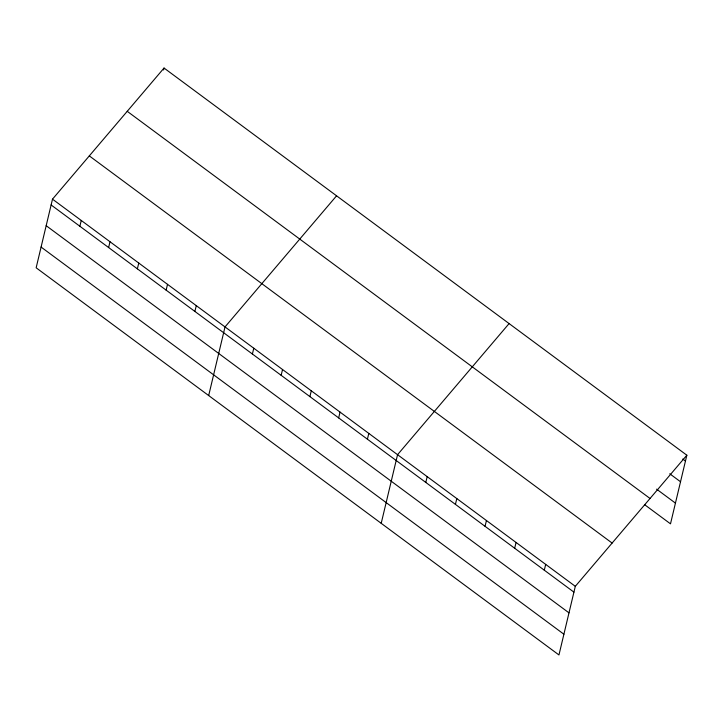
<?xml version="1.0" encoding="UTF-8"?>
<svg xmlns="http://www.w3.org/2000/svg" width="723" height="723" viewBox="0 0 723 723"><rect width="100%" height="100%" fill="white"/><g stroke="black" fill="none" stroke-linecap="round" stroke-linejoin="round"><path stroke-width="1.08" d="M52.499 199.159L36.15 267.79L558.96 654.957L575.309 586.326L686.85 455.21L164.04 68.043L52.499 199.159L575.309 586.326M79.873 226.263L81.256 220.452M108.622 247.555L110.004 241.744M163.579 69.986L164.04 68.043M137.379 268.848L138.762 263.045M166.136 290.14L167.519 284.338M194.894 311.432L196.276 305.63M208.676 395.553L225.025 326.923L336.566 195.816M252.399 354.026L253.782 348.215M281.157 375.318L282.539 369.516M309.905 396.611L311.297 390.809M338.662 417.903L340.045 412.101M367.42 439.204L368.802 433.393M381.211 523.316L397.56 454.686L509.091 323.579M425.802 482.431L427.185 476.629M455.427 504.374L456.809 498.572M485.052 526.317L486.434 520.506M514.677 548.251L516.059 542.449M544.302 570.194L545.684 564.383M686.85 455.21L670.501 523.841L644.464 504.564M682.774 459.024L685.467 461.021M669.751 473.773L680.524 481.753M656.583 489.146L675.436 503.109M127.23 111.315L650.04 498.481M89.309 155.897L612.119 543.063M51.116 204.961L573.926 592.128M46.182 225.693L568.992 612.86M41.084 247.058L563.904 634.225"/></g></svg>
